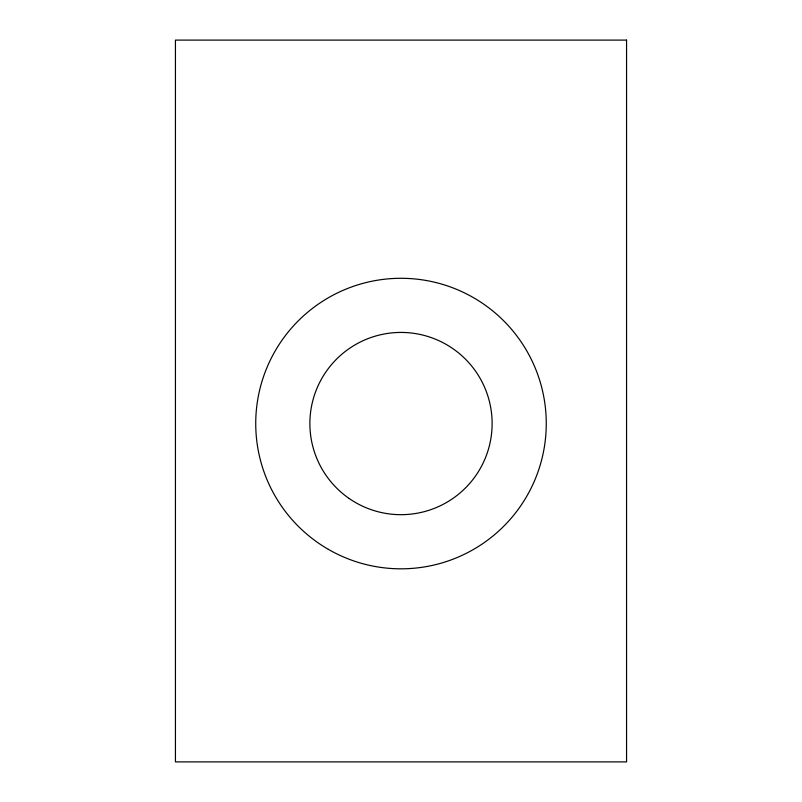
<?xml version="1.0" encoding="UTF-8"?>
<svg xmlns="http://www.w3.org/2000/svg" width="802" height="802" viewBox="0 0 802 802"><rect width="100%" height="100%" fill="white"/><g stroke="black" fill="none" stroke-linecap="round" stroke-linejoin="round"><path stroke-width="1.2" d="M626.562 40.1L175.438 40.1L175.438 761.9L626.562 761.9L626.562 40.1M328.369 549.36A145.262 145.262 0 0 0 546.262 423.556A145.262 145.262 0 0 0 328.369 297.753A145.262 145.262 0 0 0 328.369 549.36M349.111 498.463A91.127 91.127 0 0 0 491.816 431.045A91.127 91.127 0 0 0 362.073 341.161A91.127 91.127 0 0 0 349.111 498.463"/></g></svg>
